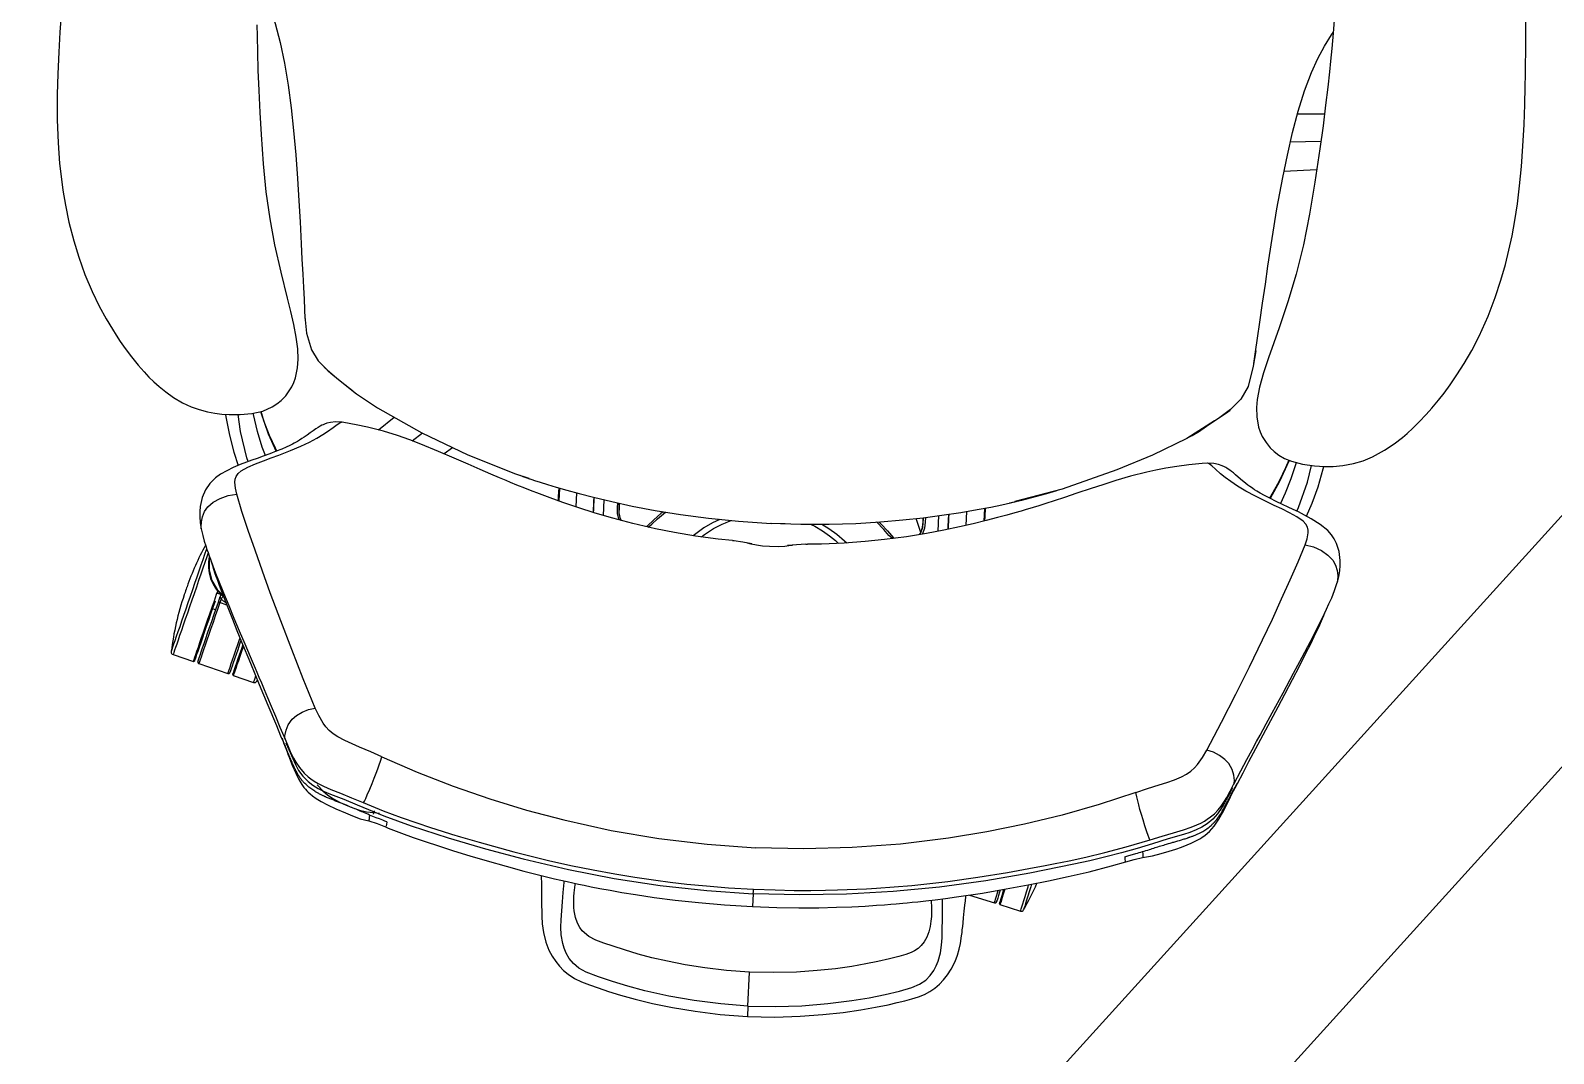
# Model space of a CAD drawing. Extents: x -15 to 8521, y -5327 to 1905.
# Drawn here: x 7348.3 to 7420.6, y -2295.1 to -2246.6 of the extents above; entities that cross this region are included whole.
import ezdxf

# ---------------------------------------------------------------- set-up
doc = ezdxf.new("R2010")
doc.units = 0
doc.layers.add('AR-DIV', color=2, linetype='Continuous')
doc.layers.add('AR-MOB', color=2, linetype='Continuous')

# ---------------------------------------------------------------- blocks, each defined once
blk = doc.blocks.new('CAD-GIR-TELA')
at = {"color": 1, "linetype": 'Continuous'}
for p, q in [((0.00179, 0.42932), (0.00179, 0.43425)), ((0.00179, 0.42932), (0.00179, 0.41326)), ((-0.1154, 0.37563), (-0.12524, 0.37821)), ((0.00179, 0.376), (0.00179, 0.38211)), ((-0.11273, 0.37491), (-0.11273, 0.37491)), ((-0.10075, 0.37176), (-0.11273, 0.37491)), ((-0.10075, 0.37176), (-0.11273, 0.37491)), ((-0.19642, 0.34205), (-0.19731, 0.34175)), ((0.18347, 0.34602), (0.18077, 0.34616)), ((0.18331, 0.34529), (0.18347, 0.34602)), ((-0.22501, 0.31288), (-0.22432, 0.31459)), ((-0.22489, 0.31313), (-0.22501, 0.31288)), ((-0.22432, 0.31459), (-0.22414, 0.31506)), ((0.22797, 0.31445), (0.22772, 0.31506)), ((0.22859, 0.31288), (0.22797, 0.31445)), ((0.25308, 0.28423), (0.24332, 0.28709)), ((0.25573, 0.28344), (0.25573, 0.28344)), ((0.26968, 0.27935), (0.25573, 0.28344)), ((0.26968, 0.27935), (0.25573, 0.28344)), ((0.26968, 0.27935), (0.26968, 0.27935)), ((0.2821, 0.27573), (0.27234, 0.27859)), ((0.26445, 0.25303), (0.26291, 0.25348)), ((0.25774, 0.25102), (0.26109, 0.25004)), ((0.26058, 0.24829), (0.26109, 0.25004)), ((0.26078, 0.2462), (0.26112, 0.24584)), ((0.26084, 0.24613), (0.26231, 0.24571)), ((0.26183, 0.24982), (0.26103, 0.24708)), ((0.01881, 0.20926), (0.01954, 0.20924)), ((-0.09086, 0.19667), (-0.09086, 0.19005)), ((-0.07766, 0.20012), (-0.07766, 0.1926)), ((-0.06959, 0.20102), (-0.06697, 0.19456)), ((-0.00512, 0.19998), (0.00158, 0.20021)), ((0.08124, 0.20011), (0.08124, 0.19271)), ((0.09444, 0.19667), (0.09444, 0.19006)), ((0.15439, 0.17139), (0.1582, 0.17445)), ((0.17361, 0.169), (0.16891, 0.16504)), ((0.18267, 0.15845), (0.18977, 0.1647)), ((-0.25037, 0.00687), (-0.23588, 0.00789))]:
    blk.add_line(p, q, dxfattribs=at)
at = {"color": 1, "linetype": 'Continuous', "flags": 128}
for points in [[(0.00179, 0.4343), (-0.01117, 0.43394), (-0.02316, 0.43301), (-0.03398, 0.43172), (-0.04353, 0.43022), (-0.05178, 0.42863), (-0.05876, 0.42704), (-0.0646, 0.42555), (-0.06888, 0.42436), (-0.07248, 0.42331), (-0.07571, 0.42229), (-0.07878, 0.42117), (-0.08161, 0.41986), (-0.08414, 0.41834), (-0.08639, 0.41663), (-0.08845, 0.4147), (-0.09032, 0.41253), (-0.09206, 0.4101), (-0.09374, 0.40725), (-0.09543, 0.40353), (-0.09641, 0.40057), (-0.09712, 0.39763), (-0.09756, 0.39494), (-0.09792, 0.39132), (-0.09803, 0.38973), (-0.09811, 0.38836), (-0.0982, 0.38679), (-0.0983, 0.38516), (-0.09844, 0.38276), (-0.09861, 0.37959), (-0.09878, 0.3766), (-0.09891, 0.37455), (-0.09903, 0.37258), (-0.09906, 0.3721)], [(0.10264, 0.37213), (0.10259, 0.3731), (0.10243, 0.3756), (0.10227, 0.37832), (0.1021, 0.38131), (0.10197, 0.38368), (0.10186, 0.3856), (0.10178, 0.38694), (0.10169, 0.38836), (0.10161, 0.38973), (0.10151, 0.39132), (0.10114, 0.39494), (0.10038, 0.39907), (0.09901, 0.40353), (0.09733, 0.40725), (0.09564, 0.4101), (0.0939, 0.41253), (0.09203, 0.4147), (0.08998, 0.41663), (0.08773, 0.41834), (0.08465, 0.42013), (0.08116, 0.42164), (0.07737, 0.42291), (0.07324, 0.42414), (0.06818, 0.42555), (0.06235, 0.42704), (0.05536, 0.42863), (0.04711, 0.43022), (0.03756, 0.43172), (0.02674, 0.43301), (0.01475, 0.43394), (0.00179, 0.4343)], [(0.00179, 0.42932), (-0.01111, 0.42896), (-0.02378, 0.42795), (-0.03595, 0.42641), (-0.04733, 0.42444), (-0.05554, 0.42266), (-0.06301, 0.42076), (-0.06972, 0.41886), (-0.07555, 0.41693), (-0.07911, 0.41517), (-0.08187, 0.41308), (-0.08394, 0.41076), (-0.08546, 0.40835), (-0.08657, 0.406), (-0.08739, 0.4038), (-0.08834, 0.39981), (-0.08866, 0.39616), (-0.08869, 0.39266), (-0.08859, 0.38844), (-0.08843, 0.38412), (-0.08825, 0.3796), (-0.08808, 0.3749), (-0.08807, 0.37418)], [(0.00179, 0.42932), (0.01469, 0.42896), (0.02736, 0.42795), (0.03953, 0.42641), (0.05091, 0.42444), (0.05912, 0.42266), (0.06659, 0.42076), (0.0733, 0.41886), (0.07913, 0.41693), (0.0827, 0.41517), (0.08545, 0.41308), (0.08752, 0.41076), (0.08904, 0.40835), (0.09015, 0.406), (0.09097, 0.4038), (0.09192, 0.39981), (0.09224, 0.39616), (0.09227, 0.39266), (0.09218, 0.38844), (0.09201, 0.38412), (0.09183, 0.3796), (0.09167, 0.3749), (0.09165, 0.37417)], [(-0.08273, 0.37509), (-0.08281, 0.37619), (-0.08291, 0.37767), (-0.08301, 0.37905), (-0.08309, 0.37993), (-0.08313, 0.38061), (-0.08315, 0.381), (-0.08315, 0.3813), (-0.08315, 0.38191), (-0.08314, 0.38279), (-0.08305, 0.38509), (-0.08277, 0.38759), (-0.08223, 0.39012), (-0.08138, 0.39264), (-0.08028, 0.39492), (-0.07897, 0.39678), (-0.07757, 0.39819), (-0.07596, 0.39939), (-0.07433, 0.40033), (-0.07194, 0.40137), (-0.06862, 0.4025), (-0.06428, 0.4038), (-0.05884, 0.40531), (-0.05321, 0.40674), (-0.0466, 0.40822), (-0.03893, 0.40967), (-0.03021, 0.41101), (-0.02046, 0.41213), (-0.00974, 0.41292), (0.00179, 0.41322)], [(0.00179, 0.41322), (0.01277, 0.41295), (0.02301, 0.41223), (0.0324, 0.41119), (0.04086, 0.40995), (0.04836, 0.40859), (0.05491, 0.40718), (0.06158, 0.40554), (0.06705, 0.40403), (0.07146, 0.40273), (0.07527, 0.40147), (0.07869, 0.39991), (0.08198, 0.39741), (0.08321, 0.39593), (0.08439, 0.39394), (0.08546, 0.3913), (0.08626, 0.38816), (0.0865, 0.38648), (0.08664, 0.38495), (0.08673, 0.38252), (0.08673, 0.38169), (0.08673, 0.3811), (0.08671, 0.38057), (0.08668, 0.38015), (0.08663, 0.3796), (0.08654, 0.37839), (0.08645, 0.37708), (0.08636, 0.37577), (0.08631, 0.37509)], [(-0.22304, 0.315), (-0.22226, 0.31666), (-0.22093, 0.31947), (-0.21957, 0.32228), (-0.2181, 0.32509), (-0.21645, 0.32778), (-0.21436, 0.33038), (-0.21172, 0.33277), (-0.20937, 0.33438), (-0.20672, 0.33584), (-0.20382, 0.33713), (-0.20078, 0.33828), (-0.19359, 0.34072), (-0.18635, 0.34332), (-0.17912, 0.34592), (-0.17179, 0.34836), (-0.16442, 0.35065), (-0.15696, 0.35281), (-0.14944, 0.35487), (-0.12888, 0.36), (-0.10808, 0.3646), (-0.08634, 0.36864), (-0.06444, 0.37184), (-0.04243, 0.37415), (-0.02034, 0.37553), (0.00179, 0.376)], [(0.00179, 0.38211), (-0.00968, 0.38198), (-0.02012, 0.38164), (-0.02954, 0.38115), (-0.03792, 0.38056), (-0.04528, 0.37993), (-0.05161, 0.37931), (-0.05691, 0.37872), (-0.06071, 0.37827), (-0.06373, 0.37789), (-0.06624, 0.37756), (-0.06778, 0.37735), (-0.06935, 0.37714), (-0.07132, 0.37686), (-0.07369, 0.37651), (-0.07646, 0.37609), (-0.08023, 0.3755), (-0.08455, 0.37479), (-0.08942, 0.37394), (-0.09469, 0.37297), (-0.10678, 0.37056), (-0.11802, 0.36808), (-0.12836, 0.36563), (-0.13783, 0.36326), (-0.14706, 0.3608), (-0.15687, 0.35804), (-0.1674, 0.3548), (-0.17403, 0.35256)], [(-0.12993, 0.3653), (-0.12961, 0.36653), (-0.12898, 0.3689), (-0.12842, 0.37103), (-0.12793, 0.3729), (-0.12752, 0.37447), (-0.12719, 0.37574), (-0.12694, 0.37668), (-0.12678, 0.37728), (-0.12671, 0.37754), (-0.12671, 0.37755)], [(-0.12524, 0.37821), (-0.12525, 0.37817), (-0.12534, 0.37782), (-0.12552, 0.37713), (-0.12579, 0.37611), (-0.12614, 0.37477), (-0.12658, 0.37312), (-0.12708, 0.37118), (-0.12766, 0.36898), (-0.1283, 0.36654), (-0.12853, 0.36566)], [(0.17763, 0.35259), (0.17629, 0.35305), (0.16991, 0.35514), (0.16422, 0.35691), (0.15844, 0.35862), (0.152, 0.36042), (0.14484, 0.36236), (0.13699, 0.36439), (0.12857, 0.36645), (0.11955, 0.36855), (0.11102, 0.37042), (0.10328, 0.37201), (0.09635, 0.37333), (0.09021, 0.37443), (0.08489, 0.37533), (0.0821, 0.37577), (0.07876, 0.37629), (0.07464, 0.3769), (0.06973, 0.37758), (0.06402, 0.3783), (0.05753, 0.37906), (0.04868, 0.37995), (0.03868, 0.38078), (0.02753, 0.38146), (0.01523, 0.38194), (0.00179, 0.38211)], [(0.00179, 0.376), (0.00179, 0.37493), (0.00179, 0.37455), (0.00179, 0.37425), (0.00179, 0.37402), (0.00179, 0.37387), (0.00179, 0.37382)], [(0.22662, 0.315), (0.22585, 0.31666), (0.22168, 0.32509), (0.22003, 0.32778), (0.21794, 0.33038), (0.2153, 0.33277), (0.21295, 0.33438), (0.2103, 0.33584), (0.2074, 0.33713), (0.20436, 0.33828), (0.19796, 0.34045), (0.19145, 0.34277), (0.17854, 0.34733), (0.1654, 0.35142), (0.14759, 0.35628), (0.12964, 0.36066), (0.11167, 0.3646), (0.08992, 0.36864), (0.06802, 0.37184), (0.04601, 0.37415), (0.02392, 0.37553), (0.00179, 0.376)], [(0.00179, 0.37382), (-0.00844, 0.37373), (-0.01754, 0.37348), (-0.02551, 0.37313), (-0.03235, 0.37273), (-0.03806, 0.37233), (-0.04269, 0.37196), (-0.04722, 0.37156), (-0.0518, 0.37111), (-0.05643, 0.37062), (-0.07326, 0.36849), (-0.09008, 0.36582), (-0.10428, 0.36318), (-0.1182, 0.36025), (-0.13084, 0.35734), (-0.13515, 0.35631), (-0.14059, 0.35496), (-0.14721, 0.35327), (-0.15499, 0.35118), (-0.16392, 0.34862), (-0.17394, 0.34546), (-0.18504, 0.34155)], [(-0.11731, 0.36836), (-0.11725, 0.3686), (-0.11674, 0.37053), (-0.11631, 0.37218), (-0.11596, 0.37353), (-0.11569, 0.37455), (-0.11551, 0.37524), (-0.11541, 0.37558), (-0.1154, 0.37563)], [(-0.11513, 0.37515), (-0.11515, 0.37505), (-0.11527, 0.37461), (-0.11548, 0.37382), (-0.11577, 0.3727), (-0.11616, 0.37124), (-0.11662, 0.36949), (-0.11689, 0.36845)], [(-0.11513, 0.36883), (-0.1149, 0.3697), (-0.11448, 0.37128), (-0.11415, 0.37256), (-0.1139, 0.3735), (-0.11374, 0.3741), (-0.11367, 0.37436)], [(-0.11273, 0.37491), (-0.1128, 0.37465), (-0.11296, 0.37403), (-0.11322, 0.37306), (-0.11356, 0.37175), (-0.11399, 0.37013), (-0.11429, 0.36896)], [(-0.11273, 0.37491), (-0.11288, 0.37494), (-0.11303, 0.37493), (-0.11318, 0.3749), (-0.11332, 0.37483), (-0.11344, 0.37474), (-0.11354, 0.37463), (-0.11362, 0.3745), (-0.11367, 0.37436)], [(0.18862, 0.34155), (0.17898, 0.34497), (0.17035, 0.34775), (0.16273, 0.35001), (0.15615, 0.35184), (0.15063, 0.35331), (0.14614, 0.35447), (0.14174, 0.35557), (0.13728, 0.35666), (0.13276, 0.35774), (0.11622, 0.36146), (0.09953, 0.36478), (0.08886, 0.36664), (0.07815, 0.3683), (0.06785, 0.36969), (0.0583, 0.37081), (0.05389, 0.37126), (0.0483, 0.37179), (0.04148, 0.37235), (0.03341, 0.37289), (0.02411, 0.37336), (0.01357, 0.3737), (0.00179, 0.37382)], [(-0.17729, 0.3194), (-0.16016, 0.32589), (-0.14282, 0.33178), (-0.12524, 0.3369), (-0.10748, 0.34142), (-0.08955, 0.3453), (-0.06693, 0.34918), (-0.04413, 0.35194), (-0.0212, 0.35359), (0.00179, 0.35413)], [(0.18088, 0.3194), (0.16374, 0.32589), (0.14641, 0.33178), (0.12882, 0.3369), (0.11106, 0.34142), (0.09313, 0.3453), (0.07052, 0.34918), (0.04771, 0.35194), (0.02478, 0.35359), (0.00179, 0.35413)], [(-0.18195, 0.35014), (-0.18662, 0.34913), (-0.19071, 0.3478), (-0.1943, 0.34654), (-0.19743, 0.34536), (-0.20007, 0.34429), (-0.20269, 0.34314), (-0.20458, 0.34223), (-0.20613, 0.34142), (-0.20746, 0.34066), (-0.20856, 0.33997), (-0.20958, 0.33928), (-0.21112, 0.33807), (-0.21307, 0.3362), (-0.21515, 0.33357), (-0.21717, 0.33016), (-0.21929, 0.32599), (-0.2216, 0.3209)], [(-0.18178, 0.3473), (-0.18258, 0.34701), (-0.18338, 0.34673)], [(-0.18178, 0.3473), (-0.18189, 0.34854), (-0.18194, 0.34933), (-0.18197, 0.34979), (-0.18197, 0.35004), (-0.18194, 0.35006)], [(-0.17404, 0.3526), (-0.17797, 0.35116), (-0.18195, 0.35014)], [(-0.18019, 0.34787), (-0.18099, 0.34758), (-0.18178, 0.3473)], [(-0.17861, 0.34842), (-0.1794, 0.34815), (-0.18019, 0.34787)], [(-0.17542, 0.34952), (-0.17701, 0.34897), (-0.17861, 0.34842)], [(-0.17343, 0.35018), (-0.17442, 0.34985), (-0.17542, 0.34952)], [(-0.17343, 0.35018), (-0.17354, 0.35137), (-0.17367, 0.35204), (-0.1738, 0.35241), (-0.17394, 0.35259), (-0.17404, 0.35257)], [(0.17701, 0.35018), (0.17712, 0.35137), (0.17725, 0.35204), (0.17739, 0.35241), (0.17752, 0.35259), (0.17762, 0.35257)], [(0.17701, 0.35018), (0.17801, 0.34985), (0.179, 0.34952)], [(0.18553, 0.35014), (0.18155, 0.35116), (0.17763, 0.3526)], [(0.179, 0.34952), (0.1806, 0.34897), (0.18219, 0.34842)], [(0.18219, 0.34842), (0.18298, 0.34815), (0.18378, 0.34787)], [(0.18378, 0.34787), (0.18457, 0.34758), (0.18537, 0.3473)], [(0.18537, 0.3473), (0.18547, 0.34854), (0.18553, 0.34933), (0.18555, 0.34979), (0.18555, 0.35004), (0.18552, 0.35006)], [(0.18537, 0.3473), (0.18617, 0.34701), (0.18696, 0.34673)], [(0.22519, 0.3209), (0.22314, 0.32545), (0.22132, 0.32914), (0.21969, 0.33212), (0.21821, 0.33437), (0.21716, 0.33567), (0.21635, 0.33654), (0.2157, 0.33718), (0.21495, 0.33786), (0.21409, 0.33858), (0.21283, 0.33951), (0.21112, 0.34062), (0.20869, 0.34196), (0.20549, 0.34348), (0.20154, 0.34514), (0.1969, 0.34688), (0.19344, 0.34808), (0.18968, 0.34928), (0.18553, 0.35014)], [(-0.18504, 0.34155), (-0.1907, 0.33949), (-0.19608, 0.33765), (-0.20067, 0.33608), (-0.20429, 0.33468), (-0.20689, 0.33348), (-0.20878, 0.33247), (-0.21038, 0.33148), (-0.21174, 0.33054), (-0.2132, 0.32938), (-0.21496, 0.32774), (-0.21666, 0.32579), (-0.21798, 0.32397), (-0.21912, 0.32212), (-0.22043, 0.31971), (-0.22191, 0.31673), (-0.22357, 0.31322)], [(-0.20297, 0.33973), (-0.20318, 0.33965), (-0.2034, 0.33956)], [(-0.20254, 0.3399), (-0.20276, 0.33981), (-0.20297, 0.33973)], [(-0.20167, 0.34022), (-0.20211, 0.34006), (-0.20254, 0.3399)], [(-0.2008, 0.34054), (-0.20123, 0.34039), (-0.20167, 0.34023)], [(-0.19906, 0.34115), (-0.19993, 0.34085), (-0.2008, 0.34054)], [(-0.19731, 0.34175), (-0.19819, 0.34145), (-0.19906, 0.34115)], [(-0.19554, 0.34235), (-0.19598, 0.3422), (-0.19642, 0.34205)], [(-0.19382, 0.34294), (-0.19468, 0.34265), (-0.19554, 0.34235)], [(-0.19298, 0.34323), (-0.1934, 0.34309), (-0.19382, 0.34294)], [(-0.19165, 0.3437), (-0.19232, 0.34347), (-0.19298, 0.34323)], [(-0.19033, 0.34418), (-0.19099, 0.34394), (-0.19165, 0.3437)], [(-0.18898, 0.34466), (-0.18965, 0.34442), (-0.19033, 0.34418)], [(-0.18766, 0.34515), (-0.18832, 0.34491), (-0.18898, 0.34466)], [(-0.1863, 0.34565), (-0.18699, 0.3454), (-0.18766, 0.34515)], [(-0.18496, 0.34615), (-0.18563, 0.3459), (-0.1863, 0.34565)], [(-0.18503, 0.34155), (-0.18503, 0.34155), (-0.18485, 0.34133), (-0.18457, 0.34079), (-0.18402, 0.33952), (-0.18336, 0.33786), (-0.1823, 0.33505), (-0.1813, 0.33229), (-0.18039, 0.3297), (-0.17961, 0.32734), (-0.17895, 0.32526), (-0.17839, 0.32338), (-0.17786, 0.3215), (-0.17729, 0.3194)], [(-0.18338, 0.34673), (-0.18417, 0.34644), (-0.18496, 0.34615)], [(0.18862, 0.34155), (0.18862, 0.34155), (0.18843, 0.34133), (0.18816, 0.34079), (0.1876, 0.33952), (0.18694, 0.33786), (0.18588, 0.33505), (0.18488, 0.33229), (0.18398, 0.3297), (0.18319, 0.32734), (0.18253, 0.32526), (0.18197, 0.32338), (0.18144, 0.3215), (0.18088, 0.3194)], [(0.18358, 0.34683), (0.18358, 0.34684), (0.18356, 0.34663), (0.18347, 0.34602)], [(0.21082, 0.33421), (0.21071, 0.33435), (0.20804, 0.33697), (0.20562, 0.33879), (0.20287, 0.34041), (0.19988, 0.34185), (0.19674, 0.34314), (0.19352, 0.34426), (0.19023, 0.34522), (0.18689, 0.34586), (0.18347, 0.34602)], [(0.18696, 0.34673), (0.18776, 0.34643), (0.18855, 0.34615)], [(0.18855, 0.34615), (0.1892, 0.3459), (0.18989, 0.34565)], [(0.22715, 0.31322), (0.22549, 0.31673), (0.22401, 0.31971), (0.2227, 0.32212), (0.22156, 0.32397), (0.21973, 0.32643), (0.21735, 0.32889), (0.21532, 0.33054), (0.21397, 0.33148), (0.21236, 0.33247), (0.21047, 0.33348), (0.20787, 0.33468), (0.20425, 0.33608), (0.19966, 0.33765), (0.19428, 0.33949), (0.18862, 0.34155)], [(0.18989, 0.34565), (0.19057, 0.3454), (0.19124, 0.34515)], [(0.19124, 0.34515), (0.1919, 0.34491), (0.19257, 0.34466)], [(0.19257, 0.34466), (0.19324, 0.34442), (0.19391, 0.34418)], [(0.19391, 0.34418), (0.19457, 0.34394), (0.19523, 0.3437)], [(0.19523, 0.3437), (0.1959, 0.34347), (0.19657, 0.34323)], [(0.19657, 0.34323), (0.19698, 0.34309), (0.1974, 0.34294)], [(0.1974, 0.34294), (0.19826, 0.34265), (0.19912, 0.34235)], [(0.19912, 0.34235), (0.19956, 0.3422), (0.2, 0.34205)], [(0.2, 0.34205), (0.20044, 0.3419), (0.20089, 0.34175)], [(0.20089, 0.34175), (0.20177, 0.34145), (0.20264, 0.34115)], [(0.20264, 0.34115), (0.20352, 0.34085), (0.20438, 0.34054)], [(0.20438, 0.34054), (0.20482, 0.34039), (0.20525, 0.34022)], [(0.20525, 0.34022), (0.20569, 0.34006), (0.20613, 0.3399)], [(0.20613, 0.3399), (0.20634, 0.33981), (0.20655, 0.33973)], [(0.20655, 0.33973), (0.20677, 0.33965), (0.20698, 0.33956)], [(-0.21421, 0.33281), (-0.21447, 0.33255), (-0.21471, 0.33228)], [(-0.21369, 0.33334), (-0.21396, 0.33308), (-0.21421, 0.33281)], [(-0.21276, 0.3342), (-0.21324, 0.33377), (-0.21369, 0.33334)], [(-0.21177, 0.33502), (-0.21228, 0.33461), (-0.21276, 0.3342)], [(-0.21123, 0.33542), (-0.2115, 0.33522), (-0.21177, 0.33502)], [(-0.20828, 0.3373), (-0.20981, 0.33639), (-0.21123, 0.33542)], [(-0.20764, 0.33765), (-0.20796, 0.33748), (-0.20828, 0.3373)], [(-0.20698, 0.33798), (-0.20731, 0.33782), (-0.20764, 0.33765)], [(-0.20628, 0.33832), (-0.20663, 0.33815), (-0.20698, 0.33798)], [(-0.20558, 0.33864), (-0.20593, 0.33848), (-0.20628, 0.33832)], [(-0.20491, 0.33894), (-0.20525, 0.33879), (-0.20558, 0.33864)], [(-0.20423, 0.33923), (-0.20457, 0.33908), (-0.20491, 0.33894)], [(-0.20382, 0.3394), (-0.20403, 0.33931), (-0.20423, 0.33923)], [(-0.2034, 0.33956), (-0.20361, 0.33948), (-0.20382, 0.3394)], [(0.20698, 0.33956), (0.20719, 0.33948), (0.2074, 0.3394)], [(0.2074, 0.3394), (0.20761, 0.33931), (0.20782, 0.33923)], [(0.20782, 0.33923), (0.20816, 0.33908), (0.20849, 0.33894)], [(0.20849, 0.33894), (0.20883, 0.33879), (0.20916, 0.33864)], [(0.20916, 0.33864), (0.20952, 0.33848), (0.20987, 0.33832)], [(0.20987, 0.33832), (0.21022, 0.33815), (0.21056, 0.33798)], [(0.21056, 0.33798), (0.21089, 0.33782), (0.21122, 0.33765)], [(0.21122, 0.33765), (0.21154, 0.33748), (0.21186, 0.3373)], [(0.21186, 0.3373), (0.21339, 0.33639), (0.21481, 0.33542)], [(0.21481, 0.33542), (0.21508, 0.33522), (0.21535, 0.33502)], [(0.21535, 0.33502), (0.21586, 0.33461), (0.21635, 0.3342)], [(0.21635, 0.3342), (0.21682, 0.33377), (0.21728, 0.33334)], [(0.21728, 0.33334), (0.21754, 0.33308), (0.2178, 0.33281)], [(0.2178, 0.33281), (0.21805, 0.33255), (0.21829, 0.33228)], [(-0.21884, 0.32586), (-0.21912, 0.32531), (-0.2194, 0.32475)], [(-0.21828, 0.32693), (-0.21856, 0.3264), (-0.21884, 0.32586)], [(-0.218, 0.32745), (-0.21814, 0.32719), (-0.21828, 0.32693)], [(-0.21772, 0.32796), (-0.21786, 0.3277), (-0.218, 0.32745)], [(-0.21755, 0.32824), (-0.21764, 0.3281), (-0.21772, 0.32796)], [(-0.21739, 0.32852), (-0.21747, 0.32838), (-0.21755, 0.32824)], [(-0.21721, 0.32882), (-0.2173, 0.32867), (-0.21739, 0.32852)], [(-0.21703, 0.32911), (-0.21712, 0.32897), (-0.21721, 0.32882)], [(-0.21688, 0.32936), (-0.21696, 0.32924), (-0.21703, 0.32911)], [(-0.21673, 0.32959), (-0.21681, 0.32947), (-0.21688, 0.32936)], [(-0.21656, 0.32985), (-0.21665, 0.32972), (-0.21673, 0.32959)], [(-0.21639, 0.33011), (-0.21648, 0.32998), (-0.21656, 0.32985)], [(-0.21619, 0.3304), (-0.21629, 0.33026), (-0.21639, 0.33011)], [(-0.21599, 0.33069), (-0.21609, 0.33054), (-0.21619, 0.3304)], [(-0.21577, 0.33097), (-0.21588, 0.33083), (-0.21599, 0.33069)], [(-0.21556, 0.33125), (-0.21567, 0.33111), (-0.21577, 0.33097)], [(-0.21535, 0.33152), (-0.21545, 0.33139), (-0.21556, 0.33125)], [(-0.21514, 0.33177), (-0.21525, 0.33165), (-0.21535, 0.33152)], [(-0.21493, 0.33203), (-0.21504, 0.3319), (-0.21514, 0.33177)], [(-0.21471, 0.33228), (-0.21482, 0.33215), (-0.21493, 0.33203)], [(0.21829, 0.33228), (0.2184, 0.33215), (0.21851, 0.33203)], [(0.21851, 0.33203), (0.21862, 0.3319), (0.21872, 0.33177)], [(0.21872, 0.33177), (0.21883, 0.33165), (0.21893, 0.33152)], [(0.21893, 0.33152), (0.21904, 0.33138), (0.21914, 0.33125)], [(0.21914, 0.33125), (0.21925, 0.33111), (0.21936, 0.33097)], [(0.21936, 0.33097), (0.21946, 0.33083), (0.21957, 0.33069)], [(0.21957, 0.33069), (0.21967, 0.33054), (0.21977, 0.3304)], [(0.21977, 0.3304), (0.21987, 0.33026), (0.21997, 0.33011)], [(0.21997, 0.33011), (0.22006, 0.32998), (0.22015, 0.32985)], [(0.22015, 0.32985), (0.22023, 0.32972), (0.22031, 0.32959)], [(0.22031, 0.32959), (0.22039, 0.32947), (0.22047, 0.32936)], [(0.22047, 0.32936), (0.22054, 0.32923), (0.22062, 0.32911)], [(0.22062, 0.32911), (0.22071, 0.32897), (0.22079, 0.32882)], [(0.22079, 0.32882), (0.22088, 0.32867), (0.22097, 0.32852)], [(0.22097, 0.32852), (0.22105, 0.32838), (0.22114, 0.32824)], [(0.22114, 0.32824), (0.22122, 0.3281), (0.2213, 0.32796)], [(0.2213, 0.32796), (0.22144, 0.3277), (0.22158, 0.32745)], [(0.22158, 0.32745), (0.22172, 0.32719), (0.22186, 0.32693)], [(0.22186, 0.32693), (0.22215, 0.3264), (0.22243, 0.32586)], [(0.22243, 0.32586), (0.22271, 0.3253), (0.22299, 0.32475)], [(-0.2216, 0.3209), (-0.22285, 0.31797), (-0.22416, 0.31507)], [(-0.22255, 0.31816), (-0.22279, 0.31765), (-0.22303, 0.31714)], [(-0.22199, 0.31935), (-0.22227, 0.31875), (-0.22255, 0.31816)], [(-0.22157, 0.32089), (-0.22178, 0.32047), (-0.22199, 0.31935)], [(-0.22145, 0.32051), (-0.22172, 0.31993), (-0.22199, 0.31935)], [(-0.22094, 0.32159), (-0.22119, 0.32106), (-0.22145, 0.32051)], [(-0.22042, 0.32267), (-0.22068, 0.32213), (-0.22094, 0.32159)], [(-0.21992, 0.3237), (-0.22018, 0.32318), (-0.22042, 0.32267)], [(-0.2194, 0.32475), (-0.21966, 0.32423), (-0.21992, 0.3237)], [(-0.17729, 0.3194), (-0.18268, 0.31735), (-0.18811, 0.31536), (-0.19172, 0.31404), (-0.19526, 0.31263), (-0.1986, 0.31103), (-0.20085, 0.30965), (-0.20281, 0.30813), (-0.20447, 0.30651), (-0.20588, 0.30483), (-0.20814, 0.30136), (-0.20998, 0.29784)], [(0.18088, 0.3194), (0.18627, 0.31735), (0.19169, 0.31536), (0.1953, 0.31404), (0.19885, 0.31263), (0.20218, 0.31103), (0.20444, 0.30965), (0.2064, 0.30813), (0.20806, 0.30651), (0.20946, 0.30483), (0.21172, 0.30136), (0.21356, 0.29784)], [(0.22299, 0.32475), (0.22325, 0.32423), (0.2235, 0.3237)], [(0.2235, 0.3237), (0.22376, 0.32319), (0.22401, 0.32267)], [(0.22401, 0.32267), (0.22426, 0.32213), (0.22452, 0.32159)], [(0.22452, 0.32159), (0.22477, 0.32105), (0.22503, 0.32051)], [(0.22503, 0.32051), (0.2253, 0.31993), (0.22558, 0.31935)], [(0.22515, 0.32089), (0.22536, 0.32047), (0.22558, 0.31935)], [(0.22774, 0.31507), (0.22643, 0.31797), (0.22519, 0.3209)], [(0.22558, 0.31935), (0.22585, 0.31875), (0.22613, 0.31816)], [(0.22613, 0.31816), (0.22637, 0.31765), (0.22661, 0.31714)], [(-0.22356, 0.31324), (-0.22658, 0.30688), (-0.2292, 0.30134), (-0.23146, 0.2966), (-0.23336, 0.29264), (-0.2349, 0.28943), (-0.2375, 0.28404), (-0.24013, 0.2786), (-0.24483, 0.26888), (-0.24938, 0.25943), (-0.25306, 0.25166), (-0.2566, 0.24404), (-0.25998, 0.23657), (-0.26092, 0.23445), (-0.26182, 0.23239), (-0.26268, 0.23037), (-0.26355, 0.22829), (-0.26457, 0.22577), (-0.26571, 0.22279), (-0.2669, 0.21935), (-0.26802, 0.21546)], [(-0.22439, 0.31462), (-0.22522, 0.31285), (-0.22762, 0.30772), (-0.23017, 0.30228), (-0.23316, 0.29593), (-0.23632, 0.28923), (-0.23962, 0.28229), (-0.24275, 0.27568), (-0.24565, 0.26953), (-0.249, 0.26235), (-0.25198, 0.25585), (-0.25462, 0.25), (-0.25693, 0.24476), (-0.25892, 0.24009), (-0.26022, 0.23695), (-0.26137, 0.23402), (-0.26237, 0.2313), (-0.26278, 0.23012)], [(-0.2235, 0.31613), (-0.22419, 0.31463), (-0.22489, 0.31313)], [(-0.2235, 0.31321), (-0.22371, 0.31278), (-0.22378, 0.31162), (-0.2233, 0.30899), (-0.22234, 0.30632), (-0.22062, 0.30369), (-0.21864, 0.30178), (-0.21608, 0.30003), (-0.21313, 0.29865), (-0.20998, 0.29784)], [(-0.22303, 0.31714), (-0.22326, 0.31663), (-0.2235, 0.31613)], [(0.22709, 0.31321), (0.2273, 0.31278), (0.22737, 0.31162), (0.22688, 0.30899), (0.22592, 0.30632), (0.22421, 0.30369), (0.22222, 0.30178), (0.21967, 0.30003), (0.21672, 0.29865), (0.21356, 0.29784)], [(0.22661, 0.31714), (0.22684, 0.31663), (0.22708, 0.31613)], [(0.22708, 0.31613), (0.22778, 0.31463), (0.22847, 0.31313)], [(0.2716, 0.21546), (0.27074, 0.21856), (0.26986, 0.22121), (0.26907, 0.22339), (0.26842, 0.2251), (0.26784, 0.22655), (0.26722, 0.22806), (0.26656, 0.22966), (0.26522, 0.2328), (0.26375, 0.23616), (0.26225, 0.2395), (0.25958, 0.24535), (0.25686, 0.25118), (0.25405, 0.25715), (0.25126, 0.26297), (0.2484, 0.26892), (0.24554, 0.27481), (0.24286, 0.28035), (0.24196, 0.28222), (0.2409, 0.28441), (0.23961, 0.28708), (0.2381, 0.29023), (0.23635, 0.29388), (0.2344, 0.29796), (0.23222, 0.30253), (0.22981, 0.30762), (0.22714, 0.31324)], [(0.26637, 0.2301), (0.26632, 0.23027), (0.2655, 0.23255), (0.26483, 0.23432), (0.26424, 0.23585), (0.26357, 0.23751), (0.26276, 0.23948), (0.26179, 0.24178), (0.26042, 0.24496), (0.2588, 0.24865), (0.25692, 0.25286), (0.25476, 0.25762), (0.25236, 0.26283), (0.24992, 0.26807), (0.24523, 0.27802), (0.24056, 0.28786), (0.23599, 0.29752), (0.23156, 0.30696), (0.2293, 0.3118), (0.22804, 0.31448)], [(0.22847, 0.31313), (0.22853, 0.313), (0.22859, 0.31288)], [(-0.20998, 0.29784), (-0.2163, 0.28421), (-0.22239, 0.27069), (-0.22827, 0.25736), (-0.23388, 0.24433), (-0.23808, 0.23421), (-0.24201, 0.22446), (-0.24569, 0.21517), (-0.24908, 0.20643), (-0.25197, 0.19833)], [(0.21356, 0.29784), (0.21988, 0.28421), (0.22597, 0.27069), (0.23186, 0.25736), (0.23746, 0.24433), (0.24166, 0.23421), (0.24559, 0.22446), (0.24927, 0.21517), (0.25266, 0.20643), (0.25555, 0.19833)], [(0.24162, 0.28576), (0.24175, 0.28621), (0.24183, 0.28646), (0.24183, 0.28647)], [(0.24332, 0.28709), (0.24331, 0.28705), (0.24321, 0.2867), (0.24301, 0.28602), (0.24271, 0.28501), (0.24241, 0.28398)], [(0.24896, 0.27018), (0.24968, 0.27265), (0.25039, 0.27507), (0.25103, 0.27726), (0.2516, 0.27918), (0.25208, 0.28081), (0.25247, 0.28215), (0.25276, 0.28316), (0.25296, 0.28384), (0.25307, 0.28419), (0.25308, 0.28423)], [(0.25334, 0.28375), (0.25331, 0.28365), (0.25318, 0.28321), (0.25295, 0.28243), (0.25262, 0.28131), (0.2522, 0.27987), (0.25169, 0.27813), (0.2511, 0.2761), (0.25043, 0.27381), (0.24969, 0.27129), (0.2492, 0.26961)], [(0.25024, 0.26746), (0.25079, 0.26933), (0.25155, 0.27192), (0.25224, 0.27429), (0.25287, 0.27643), (0.25342, 0.27829), (0.25388, 0.27986), (0.25425, 0.28113), (0.25452, 0.28206), (0.2547, 0.28266), (0.25477, 0.28292)], [(0.25573, 0.28344), (0.25565, 0.28318), (0.25547, 0.28257), (0.25519, 0.2816), (0.25481, 0.28031), (0.25434, 0.27869), (0.25378, 0.27678), (0.25314, 0.27459), (0.25242, 0.27215), (0.25164, 0.2695), (0.25081, 0.26665), (0.25073, 0.26639)], [(0.25573, 0.28344), (0.25558, 0.28347), (0.25543, 0.28347), (0.25528, 0.28344), (0.25514, 0.28338), (0.25502, 0.28329), (0.25491, 0.28319), (0.25483, 0.28306), (0.25477, 0.28292)], [(0.26109, 0.25004), (0.26204, 0.25327), (0.26297, 0.25646), (0.26389, 0.25957), (0.26476, 0.26256), (0.2656, 0.26541), (0.26638, 0.26807), (0.26709, 0.2705), (0.26773, 0.27269), (0.26829, 0.27461), (0.26877, 0.27622), (0.26915, 0.27752), (0.26943, 0.27848), (0.26961, 0.27909), (0.26968, 0.27935)], [(0.27021, 0.2784), (0.27013, 0.27814), (0.26996, 0.27754), (0.26968, 0.2766), (0.26931, 0.27534), (0.26885, 0.27377), (0.26831, 0.2719), (0.26768, 0.26977), (0.26698, 0.26739), (0.26623, 0.2648), (0.26541, 0.26203), (0.26456, 0.25911), (0.26367, 0.25608), (0.26276, 0.25297), (0.26183, 0.24982)], [(0.26338, 0.24937), (0.26431, 0.25255), (0.26523, 0.2557), (0.26613, 0.25877), (0.267, 0.26172), (0.26782, 0.26453), (0.26859, 0.26715), (0.26929, 0.26956), (0.26993, 0.27172), (0.27048, 0.27361), (0.27095, 0.2752), (0.27132, 0.27649), (0.2716, 0.27744), (0.27178, 0.27805), (0.27186, 0.27831), (0.27186, 0.27832)], [(0.27234, 0.27859), (0.27233, 0.27854), (0.27223, 0.2782), (0.27203, 0.27752), (0.27173, 0.2765), (0.27134, 0.27517), (0.27086, 0.27353), (0.2703, 0.27161), (0.26966, 0.26943), (0.26895, 0.26701), (0.26818, 0.26438), (0.26736, 0.26157), (0.26649, 0.25862), (0.2656, 0.25556), (0.26468, 0.25243), (0.26375, 0.24926)], [(0.27021, 0.2784), (0.27024, 0.27855), (0.27023, 0.2787), (0.2702, 0.27884), (0.27014, 0.27898), (0.27006, 0.27911), (0.26995, 0.27921), (0.26982, 0.2793), (0.26968, 0.27935)], [(0.27351, 0.2464), (0.27443, 0.24957), (0.27535, 0.2527), (0.27625, 0.25576), (0.27711, 0.25871), (0.27794, 0.26152), (0.27871, 0.26415), (0.27942, 0.26657), (0.28006, 0.26875), (0.28062, 0.27067), (0.2811, 0.27231), (0.28149, 0.27364), (0.28179, 0.27466), (0.28199, 0.27534), (0.28209, 0.27568), (0.2821, 0.27573)], [(0.28302, 0.27441), (0.28299, 0.27431), (0.28287, 0.27388), (0.28264, 0.27311), (0.28232, 0.27202), (0.28191, 0.27061), (0.28141, 0.2689), (0.28083, 0.26691), (0.28017, 0.26467), (0.27945, 0.26221), (0.27867, 0.25954), (0.27784, 0.25672), (0.27697, 0.25376), (0.27608, 0.25071), (0.27517, 0.24761), (0.27425, 0.24448), (0.27334, 0.24138), (0.27245, 0.23833), (0.27158, 0.23537), (0.27076, 0.23255), (0.26998, 0.22989), (0.26925, 0.22742), (0.2686, 0.22518), (0.26848, 0.22478)], [(0.25966, 0.24705), (0.25967, 0.24707), (0.25973, 0.24714), (0.25981, 0.24726), (0.25993, 0.24741), (0.26007, 0.2476), (0.26023, 0.24781), (0.2604, 0.24804), (0.26058, 0.24829)], [(0.26687, 0.22891), (0.2671, 0.22993), (0.26687, 0.2349), (0.26537, 0.23965), (0.26271, 0.24385), (0.25972, 0.24656)], [(0.26058, 0.24829), (0.26081, 0.24774), (0.26094, 0.24738), (0.261, 0.2472), (0.26102, 0.24711), (0.26103, 0.24708)], [(0.26103, 0.24708), (0.26103, 0.24708), (0.261, 0.24697), (0.26086, 0.24649), (0.26078, 0.2462)], [(0.26183, 0.24982), (0.26182, 0.24982), (0.26178, 0.24983), (0.26171, 0.24985), (0.26162, 0.24988), (0.26151, 0.24991), (0.26138, 0.24995), (0.26124, 0.24999), (0.26109, 0.25004)], [(0.26375, 0.24926), (0.26282, 0.24609), (0.26238, 0.24458)], [(0.26773, 0.22667), (0.2683, 0.22865), (0.26907, 0.23128), (0.2699, 0.23408), (0.27076, 0.23703), (0.27166, 0.24009), (0.27258, 0.24323), (0.27351, 0.2464)], [(0.27702, 0.24324), (0.27707, 0.24339), (0.27719, 0.24382), (0.27738, 0.24445), (0.27759, 0.2452), (0.27781, 0.24595), (0.278, 0.24658), (0.27812, 0.24701), (0.27817, 0.24716)], [(-0.26798, 0.2156), (-0.26864, 0.21257), (-0.26897, 0.20978), (-0.26906, 0.20723), (-0.26897, 0.20495), (-0.26826, 0.20067), (-0.26683, 0.19689), (-0.26559, 0.19479), (-0.26416, 0.19294), (-0.26232, 0.19107), (-0.25868, 0.18831), (-0.25428, 0.18578), (-0.25096, 0.18418), (-0.24801, 0.18288), (-0.24552, 0.18183), (-0.24309, 0.18083), (-0.24031, 0.17967), (-0.23724, 0.17838), (-0.23418, 0.17705), (-0.23162, 0.17588), (-0.22954, 0.17485), (-0.22789, 0.17397), (-0.22671, 0.17331), (-0.22586, 0.17281), (-0.22521, 0.17241), (-0.22439, 0.17189), (-0.22343, 0.17126), (-0.22238, 0.17053), (-0.21984, 0.16865), (-0.21739, 0.16671), (-0.21631, 0.16587), (-0.21537, 0.16516), (-0.21456, 0.16459), (-0.21382, 0.16412), (-0.21314, 0.16372), (-0.21261, 0.16344), (-0.21195, 0.16312), (-0.21081, 0.16266), (-0.20913, 0.16215), (-0.20684, 0.16177), (-0.20382, 0.16177)], [(-0.25197, 0.19833), (-0.25603, 0.19911), (-0.25978, 0.20062), (-0.26297, 0.20262), (-0.26534, 0.20489), (-0.26686, 0.20727), (-0.26771, 0.20973), (-0.26809, 0.21222), (-0.26814, 0.21467), (-0.26796, 0.21545)], [(-0.01536, 0.20922), (-0.01095, 0.20964), (-0.00669, 0.2103)], [(-0.00689, 0.21026), (-0.00712, 0.21023), (-0.00869, 0.21), (-0.00903, 0.20998)], [(-0.00902, 0.20995), (-0.00818, 0.21019), (-0.00546, 0.21069), (-0.00219, 0.21102), (0.00179, 0.21115)], [(0.00179, 0.21115), (0.00514, 0.21106), (0.00804, 0.21081), (0.01057, 0.21042), (0.0124, 0.20998)], [(0.01027, 0.2103), (0.01453, 0.20964), (0.01895, 0.20922)], [(0.01062, 0.21025), (0.01162, 0.21009), (0.0124, 0.21001)], [(0.2074, 0.16177), (0.21042, 0.16177), (0.21272, 0.16215), (0.21439, 0.16266), (0.21553, 0.16312), (0.21619, 0.16344), (0.21673, 0.16372), (0.21755, 0.1642), (0.21845, 0.1648), (0.2195, 0.16557), (0.22076, 0.16654), (0.22208, 0.16759), (0.22342, 0.16865), (0.2248, 0.16968), (0.22589, 0.17048), (0.22697, 0.17122), (0.22794, 0.17187), (0.22877, 0.17239), (0.22943, 0.1728), (0.23029, 0.17331), (0.23147, 0.17397), (0.23312, 0.17485), (0.2352, 0.17588), (0.23777, 0.17705), (0.24082, 0.17838), (0.24389, 0.17967), (0.24668, 0.18083), (0.24911, 0.18183), (0.25159, 0.18288), (0.25454, 0.18418), (0.25787, 0.18578), (0.26081, 0.1874), (0.26361, 0.18922), (0.26591, 0.19107), (0.2685, 0.19386), (0.27042, 0.19689), (0.27184, 0.20067), (0.27255, 0.20495), (0.27264, 0.20723), (0.27256, 0.20978), (0.27222, 0.21257), (0.27156, 0.2156)], [(0.27155, 0.21545), (0.27172, 0.21467), (0.27168, 0.21222), (0.27129, 0.20973), (0.27044, 0.20727), (0.26893, 0.20489), (0.26655, 0.20262), (0.26337, 0.20062), (0.25961, 0.19911), (0.25555, 0.19833)], [(-0.20367, 0.16184), (-0.20127, 0.1621), (-0.19497, 0.163), (-0.18931, 0.16399), (-0.18419, 0.16506), (-0.17952, 0.16619), (-0.17524, 0.16735), (-0.16759, 0.16973), (-0.16085, 0.17208), (-0.15475, 0.17434), (-0.1492, 0.17645), (-0.14258, 0.17901), (-0.13685, 0.18121), (-0.13205, 0.18304), (-0.1281, 0.18452), (-0.12479, 0.18573), (-0.12216, 0.18668), (-0.12065, 0.18722), (-0.11893, 0.18782), (-0.1166, 0.18864), (-0.11361, 0.18965), (-0.10994, 0.19088), (-0.10551, 0.1923), (-0.10027, 0.19393), (-0.09411, 0.19576), (-0.08772, 0.19755), (-0.08044, 0.19945), (-0.07219, 0.20142), (-0.06289, 0.20339), (-0.05243, 0.20528), (-0.04334, 0.20664), (-0.03344, 0.20783), (-0.02265, 0.20878), (-0.01608, 0.20914)], [(-0.04943, 0.19694), (-0.05056, 0.19798), (-0.05371, 0.20108), (-0.05677, 0.20425), (-0.05704, 0.20445)], [(-0.05618, 0.2046), (-0.05451, 0.20314), (-0.05193, 0.20046), (-0.04833, 0.19705)], [(-0.02243, 0.19938), (-0.02582, 0.20117), (-0.0298, 0.20379), (-0.03355, 0.2067), (-0.03465, 0.20769)], [(-0.01688, 0.19957), (-0.01737, 0.19976), (-0.01913, 0.20053), (-0.02283, 0.20245), (-0.02633, 0.20466), (-0.02923, 0.20678), (-0.03082, 0.20807)], [(-0.01533, 0.20923), (-0.01564, 0.2092), (-0.01608, 0.2092)], [(0.01954, 0.20914), (0.02635, 0.20877), (0.03719, 0.20781), (0.04716, 0.20661), (0.0563, 0.20523), (0.06711, 0.20326), (0.0767, 0.2012), (0.08519, 0.19915), (0.09359, 0.19692), (0.1008, 0.19485), (0.10694, 0.19298), (0.11212, 0.19133), (0.11645, 0.1899), (0.11995, 0.18872), (0.12164, 0.18813), (0.12303, 0.18764), (0.12414, 0.18725), (0.12497, 0.18696), (0.12598, 0.1866), (0.12818, 0.1858), (0.13141, 0.18462), (0.13559, 0.18306), (0.14066, 0.18114), (0.14657, 0.17888), (0.1533, 0.1763), (0.16087, 0.17344), (0.16941, 0.17038), (0.17477, 0.16862), (0.1807, 0.16687), (0.18738, 0.16519), (0.19502, 0.16362), (0.20045, 0.16273), (0.20643, 0.16192), (0.20722, 0.16184)], [(0.03434, 0.20806), (0.03288, 0.20684), (0.02874, 0.20388), (0.02478, 0.20155), (0.02332, 0.20081), (0.02187, 0.20015), (0.02061, 0.19963)], [(0.02596, 0.19935), (0.0294, 0.20117), (0.03338, 0.20379), (0.03713, 0.2067), (0.03822, 0.20769)], [(0.05975, 0.2046), (0.05809, 0.20314), (0.05551, 0.20046), (0.05198, 0.19713)], [(0.05307, 0.197), (0.05414, 0.19798), (0.05729, 0.20108), (0.06035, 0.20425), (0.06061, 0.20444)], [(-0.25197, 0.19833), (-0.25274, 0.19545), (-0.2531, 0.19262), (-0.25301, 0.19122), (-0.25262, 0.18982), (-0.2518, 0.18844), (-0.25044, 0.18711), (-0.24735, 0.18518), (-0.24376, 0.18344), (-0.24005, 0.18182), (-0.23639, 0.18028), (-0.23286, 0.1788), (-0.22739, 0.17642), (-0.22259, 0.17415), (-0.21856, 0.17199), (-0.21525, 0.16997), (-0.21253, 0.16813), (-0.2103, 0.1665), (-0.20772, 0.16448), (-0.20592, 0.16301), (-0.2047, 0.16209), (-0.20389, 0.16177), (-0.20383, 0.16181)], [(0.00196, 0.2001), (-0.01248, 0.19985), (-0.02598, 0.19919), (-0.03853, 0.1982), (-0.05011, 0.19697), (-0.06072, 0.19555), (-0.07037, 0.19403), (-0.07908, 0.19246), (-0.08803, 0.19067), (-0.09572, 0.18897), (-0.10216, 0.18743), (-0.10735, 0.1861), (-0.11131, 0.18504), (-0.11404, 0.18427)], [(-0.0825, 0.19892), (-0.08252, 0.19355), (-0.08252, 0.19177)], [(-0.08239, 0.19894), (-0.0824, 0.1975), (-0.08241, 0.19179)], [(-0.07139, 0.19385), (-0.07138, 0.19611), (-0.07117, 0.19896), (-0.0703, 0.20171), (-0.07021, 0.20184)], [(-0.06902, 0.20209), (-0.06956, 0.20127), (-0.07033, 0.19857), (-0.07044, 0.19438), (-0.07045, 0.19401)], [(-0.06897, 0.2021), (-0.06951, 0.20127), (-0.07026, 0.19867), (-0.07034, 0.19596), (-0.07034, 0.19403)], [(0.11763, 0.18427), (0.11719, 0.18439), (0.11656, 0.18457), (0.11469, 0.18509), (0.11202, 0.18582), (0.10854, 0.18673), (0.10424, 0.1878), (0.09913, 0.18901), (0.0932, 0.19033), (0.08643, 0.19173), (0.07767, 0.19338), (0.06779, 0.19503), (0.05681, 0.19658), (0.04469, 0.19795), (0.03145, 0.19906), (0.01708, 0.19981), (0.00162, 0.2001)], [(0.07256, 0.20209), (0.07309, 0.20127), (0.07383, 0.19867), (0.07391, 0.19596), (0.07392, 0.19401)], [(0.07261, 0.20208), (0.07314, 0.20127), (0.07391, 0.19857), (0.07402, 0.19438), (0.07402, 0.19399)], [(0.07496, 0.19383), (0.07496, 0.19611), (0.07475, 0.19896), (0.07388, 0.20171), (0.0738, 0.20182)], [(0.08597, 0.19894), (0.08598, 0.1975), (0.08599, 0.19181)], [(0.08608, 0.19892), (0.0861, 0.19355), (0.0861, 0.19179)], [(0.25555, 0.19833), (0.25632, 0.19545), (0.25668, 0.19262), (0.25659, 0.19122), (0.2562, 0.18982), (0.25538, 0.18844), (0.25402, 0.18711), (0.25093, 0.18518), (0.24734, 0.18344), (0.24363, 0.18182), (0.23997, 0.18028), (0.23644, 0.1788), (0.23098, 0.17642), (0.22617, 0.17415), (0.22215, 0.17199), (0.21883, 0.16997), (0.21611, 0.16813), (0.21388, 0.1665), (0.21131, 0.16448), (0.2095, 0.16301), (0.20829, 0.16209), (0.20748, 0.16177), (0.20742, 0.16181)], [(-0.09952, 0.18806), (-0.09952, 0.19219), (-0.09952, 0.19415)], [(-0.09918, 0.18814), (-0.09918, 0.18827), (-0.0992, 0.19425)], [(0.10276, 0.18815), (0.10276, 0.18827), (0.10278, 0.19425)], [(0.1031, 0.18807), (0.1031, 0.19219), (0.1031, 0.19415)], [(-0.25199, 0.18468), (-0.25434, 0.17836), (-0.25676, 0.17053), (-0.25885, 0.16183), (-0.25903, 0.16072)], [(-0.24718, 0.18253), (-0.24791, 0.18077), (-0.25159, 0.16854), (-0.25313, 0.1605)], [(-0.20622, 0.14164), (-0.19349, 0.1506), (-0.17755, 0.15929), (-0.16104, 0.16704), (-0.13562, 0.17737), (-0.11345, 0.18426)], [(-0.1109, 0.18505), (-0.11672, 0.18345), (-0.12844, 0.1798), (-0.133, 0.17818)], [(0.12183, 0.18298), (0.1203, 0.18345), (0.11547, 0.18478)], [(0.22727, 0.11258), (0.22602, 0.12043), (0.22334, 0.12815), (0.21997, 0.1332), (0.21554, 0.13737), (0.2107, 0.14108), (0.20102, 0.14806), (0.19076, 0.15427), (0.16917, 0.16502), (0.14688, 0.17446), (0.12386, 0.18243), (0.11742, 0.18415)], [(0.25077, 0.18253), (0.25149, 0.18077), (0.25517, 0.16854), (0.25671, 0.16051)], [(0.26262, 0.1607), (0.26243, 0.16183), (0.26035, 0.17053), (0.25793, 0.17836), (0.25557, 0.18468)], [(-0.24589, 0.1595), (-0.24585, 0.15967), (-0.24372, 0.16742), (-0.24133, 0.17429), (-0.23928, 0.17924)], [(-0.24244, 0.15862), (-0.24234, 0.15895), (-0.23836, 0.16891), (-0.23425, 0.17708)], [(-0.24225, 0.15856), (-0.24092, 0.16227), (-0.23816, 0.1687), (-0.23542, 0.17424), (-0.23393, 0.17694)], [(0.23752, 0.17694), (0.23825, 0.17565), (0.2413, 0.16965), (0.24428, 0.16284), (0.24584, 0.15854)], [(0.24603, 0.1586), (0.24592, 0.15895), (0.24194, 0.16891), (0.23783, 0.17708)], [(0.24285, 0.17923), (0.24451, 0.17535), (0.24707, 0.16816), (0.24934, 0.16006), (0.24945, 0.15954)], [(-0.25399, -0.05304), (-0.25373, -0.04471), (-0.25344, -0.03753), (-0.25314, -0.03145), (-0.25286, -0.02639), (-0.2524, -0.01905), (-0.2518, -0.0105), (-0.25103, -0.00071), (-0.25007, 0.01032), (-0.24847, 0.02616), (-0.24662, 0.04151), (-0.2444, 0.05623), (-0.24167, 0.07024), (-0.23836, 0.08348), (-0.23475, 0.09601), (-0.23256, 0.10332), (-0.23039, 0.11056), (-0.22837, 0.11775), (-0.22685, 0.12454), (-0.22601, 0.13056), (-0.22586, 0.13427), (-0.22616, 0.1388), (-0.2272, 0.14353), (-0.22804, 0.1457), (-0.22918, 0.14788), (-0.23115, 0.15074), (-0.23326, 0.15306), (-0.23517, 0.15473), (-0.23746, 0.15635), (-0.2403, 0.15784), (-0.24354, 0.15903), (-0.24891, 0.16011), (-0.25458, 0.16064), (-0.2594, 0.16073), (-0.26352, 0.16047), (-0.26796, 0.15984), (-0.27306, 0.15865), (-0.27748, 0.15715), (-0.28192, 0.15507), (-0.28737, 0.1517), (-0.2918, 0.14844), (-0.29561, 0.14528), (-0.29778, 0.14326), (-0.30033, 0.14067), (-0.30325, 0.13747), (-0.30634, 0.13389), (-0.30896, 0.13067), (-0.31193, 0.12673), (-0.31437, 0.12325), (-0.31709, 0.11917), (-0.32008, 0.11437), (-0.32326, 0.10882), (-0.32654, 0.10248), (-0.32975, 0.09545), (-0.33352, 0.08585), (-0.33649, 0.07684), (-0.3388, 0.0685), (-0.34057, 0.06092), (-0.34192, 0.05414), (-0.34307, 0.04727), (-0.34406, 0.03996), (-0.34489, 0.03201), (-0.34554, 0.02343), (-0.34599, 0.01419), (-0.34622, 0.00448), (-0.34625, -0.00578), (-0.34614, -0.01527), (-0.34595, -0.02359), (-0.34577, -0.02972), (-0.3456, -0.03499), (-0.34544, -0.03943), (-0.34533, -0.04232), (-0.34519, -0.04592), (-0.34501, -0.05027), (-0.34478, -0.05548)], [(0.3495, -0.02484), (0.3497, -0.01665), (0.34983, -0.00726), (0.34982, 0.00306), (0.34961, 0.01294), (0.34903, 0.0249), (0.34811, 0.03577), (0.3469, 0.04556), (0.34594, 0.05165), (0.34476, 0.05804), (0.34319, 0.06522), (0.34114, 0.07316), (0.3385, 0.0818), (0.33576, 0.08947), (0.33243, 0.09752), (0.32865, 0.10542), (0.32491, 0.11226), (0.32138, 0.11807), (0.31818, 0.12292), (0.31628, 0.12565), (0.31423, 0.12848), (0.3117, 0.13173), (0.30854, 0.1355), (0.30516, 0.13933), (0.3022, 0.14243), (0.29975, 0.14477), (0.29735, 0.14686), (0.29478, 0.14891), (0.29148, 0.15134), (0.28761, 0.15387), (0.28322, 0.15622), (0.27903, 0.1579), (0.27516, 0.15905), (0.27118, 0.15991), (0.26765, 0.16042), (0.26443, 0.16067), (0.26092, 0.16073), (0.25572, 0.16045), (0.25011, 0.15973), (0.24503, 0.15832), (0.24074, 0.15615), (0.23854, 0.15456), (0.23665, 0.15286), (0.23454, 0.15049), (0.23186, 0.14621), (0.23097, 0.14407), (0.23029, 0.14183), (0.22956, 0.13705), (0.22946, 0.13289), (0.22988, 0.12796), (0.23083, 0.12256), (0.23224, 0.11663), (0.234, 0.11049), (0.23584, 0.10431), (0.23952, 0.092), (0.24309, 0.07919), (0.24593, 0.0671), (0.24829, 0.0544), (0.25026, 0.04113), (0.25192, 0.02735), (0.25302, 0.01687), (0.25401, 0.00641), (0.25481, -0.00316), (0.25547, -0.01172), (0.256, -0.01929), (0.25633, -0.02456)], [(-0.19837, 0.14741), (-0.19947, 0.1466), (-0.20084, 0.14556), (-0.20254, 0.1443), (-0.20459, 0.14281), (-0.20901, 0.13961), (-0.21124, 0.13793), (-0.21338, 0.13617)], [(-0.19476, 0.1497), (-0.196, 0.14896), (-0.19973, 0.1464)], [(0.21696, 0.13617), (0.21482, 0.13793), (0.2126, 0.13961), (0.20817, 0.14281), (0.20612, 0.1443), (0.20442, 0.14556), (0.20305, 0.1466), (0.20196, 0.14741)], [(-0.22416, 0.10748), (-0.2233, 0.11483), (-0.22139, 0.12454), (-0.21826, 0.13079), (-0.21358, 0.13587), (-0.20871, 0.13983)], [(-0.22359, 0.11356), (-0.22412, 0.108), (-0.22468, 0.10142), (-0.22551, 0.09376), (-0.22638, 0.08478), (-0.22723, 0.07563), (-0.22806, 0.06714), (-0.22949, 0.0539), (-0.23106, 0.03969), (-0.23313, 0.02467), (-0.2348, 0.01403), (-0.23676, 0.00325), (-0.23897, -0.00706), (-0.24147, -0.01674), (-0.24433, -0.02561), (-0.24699, -0.03235), (-0.24989, -0.03847), (-0.25298, -0.04397), (-0.25374, -0.04516)], [(0.25732, -0.04512), (0.25562, -0.04239), (0.25288, -0.0373), (0.2503, -0.0317), (0.24791, -0.02561), (0.24506, -0.01674), (0.24255, -0.00706), (0.24034, 0.00325), (0.23838, 0.01403), (0.23671, 0.02467), (0.2351, 0.03621), (0.23378, 0.0473), (0.23264, 0.05783), (0.23157, 0.06785), (0.23057, 0.07819), (0.2299, 0.08545), (0.22922, 0.09255), (0.22854, 0.09883), (0.228, 0.10436), (0.22759, 0.10928), (0.22717, 0.11356)], [(-0.23348, 0.02175), (-0.23353, 0.02175), (-0.24907, 0.02024)], [(-0.23868, -0.00582), (-0.24733, -0.0062), (-0.25148, -0.00637)]]:
    blk.add_lwpolyline(points, dxfattribs=at)
at = {"color": 1, "linetype": 'Continuous'}
for centre, radius, start, end in [((-0.01332, 0.3193), 0.12747, 152.80724, 159.1427), ((-0.12556, 0.37697), 0.00129, 75.27244, 152.80724), ((-0.1155, 0.37525), 0.000386, 345.27244, 75.27244), ((0.35354, 0.22507), 0.12747, 151.20358, 151.55001), ((0.24296, 0.28585), 0.00129, 73.66879, 151.20358), ((0.25297, 0.28386), 0.000386, 343.66879, 73.66879), ((0.27223, 0.27822), 0.000386, 73.66879, 163.66879), ((0.28174, 0.27449), 0.00129, 356.13399, 73.66879), ((0.15584, 0.283), 0.12747, 343.66879, 356.13399), ((0.24811, 0.23158), 0.02085, 53.25697, 60.39805), ((0.24811, 0.23158), 0.0193, 350.39752, 53.25697), ((0.15469, 0.27909), 0.12747, 333.97131, 343.66879)]:
    blk.add_arc(centre, radius, start, end, dxfattribs=at)
blk = doc.blocks.new('EST-2')
at = {"layer": 'AR-MOB', "color": 1, "xscale": -1, "rotation": 320.5397469830933}
blk.add_blockref('CAD-GIR-TELA', (2.59842, 1.09571), dxfattribs=at)

msp = doc.modelspace()

# ---------------------------------------------------------------- linework, layer by layer
at = {"layer": 'AR-DIV'}
for p, q in [((7633.527, -2047.003), (7179.276, -2548.309)), ((7633.527, -2047.003), (7179.276, -2548.309)), ((7622.227, -2047.559), (7173.348, -2542.937))]:
    msp.add_line(p, q, dxfattribs=at)

# ---------------------------------------------------------------- block references
at = {"layer": 'AR-MOB', "xscale": -100, "yscale": 100, "zscale": 100, "rotation": 137.8296507157127}
msp.add_blockref('EST-2', (7265.572, -1994.365), dxfattribs=at)

doc.saveas('drawing.dxf')
